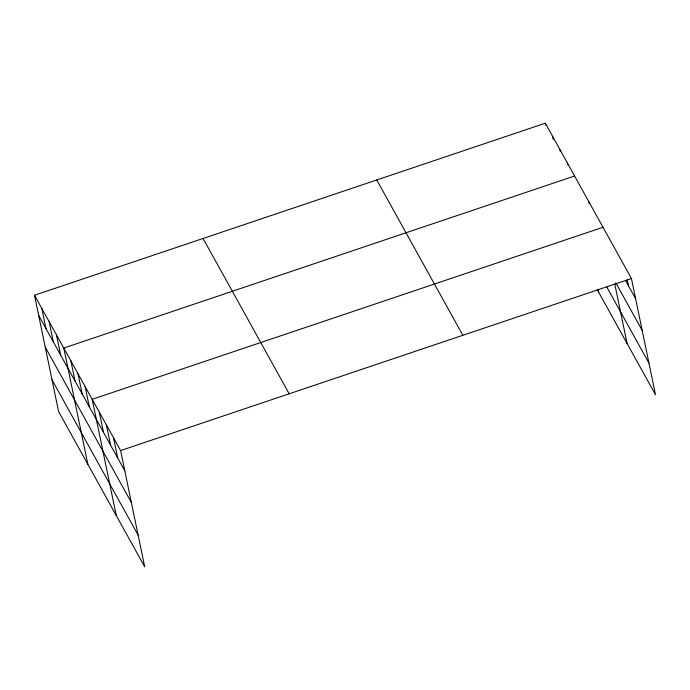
<?xml version="1.0" encoding="UTF-8"?>
<svg xmlns="http://www.w3.org/2000/svg" width="690" height="690" viewBox="0 0 690 690"><rect width="100%" height="100%" fill="white"/><g stroke="black" fill="none" stroke-linecap="round" stroke-linejoin="round"><path stroke-width="1.03" d="M34.5 295.251L120.612 450.57L144.684 566.801L58.572 411.49L34.5 295.251L545.316 123.2L631.428 278.51L655.5 394.749L597.204 289.602M574.598 176.002L63.782 348.053L87.846 464.292M603.008 227.26L92.193 399.312L116.265 515.551M120.612 450.57L631.428 278.51M625.468 280.416L635.611 298.718M615.791 282.822L642.174 330.415M606.821 287.092L648.936 363.061M376.749 179.978L462.861 335.288M203.067 238.473L289.179 393.792M38.683 315.459L124.795 470.778M45.247 347.148L131.359 502.467M52.009 379.793L138.121 535.112M627.253 279.847L628.512 285.91M614.816 284.263L627.081 343.499M588.803 201.635L589.226 203.654M598.049 289.274L598.67 292.241M567.275 162.805L567.698 164.824M559.952 149.601L560.375 151.619M552.638 136.396L553.259 139.432M545.316 123.2L545.738 125.218M113.505 437.753L117.697 457.962M106.407 424.937L110.59 445.145M99.3 412.128L103.483 432.337M85.094 386.495L89.277 406.703M77.987 373.687L82.17 393.895M70.88 360.87L75.063 381.078M56.459 334.857L60.642 355.065M49.137 321.652L53.328 341.861M41.823 308.447L46.006 328.656"/></g></svg>
